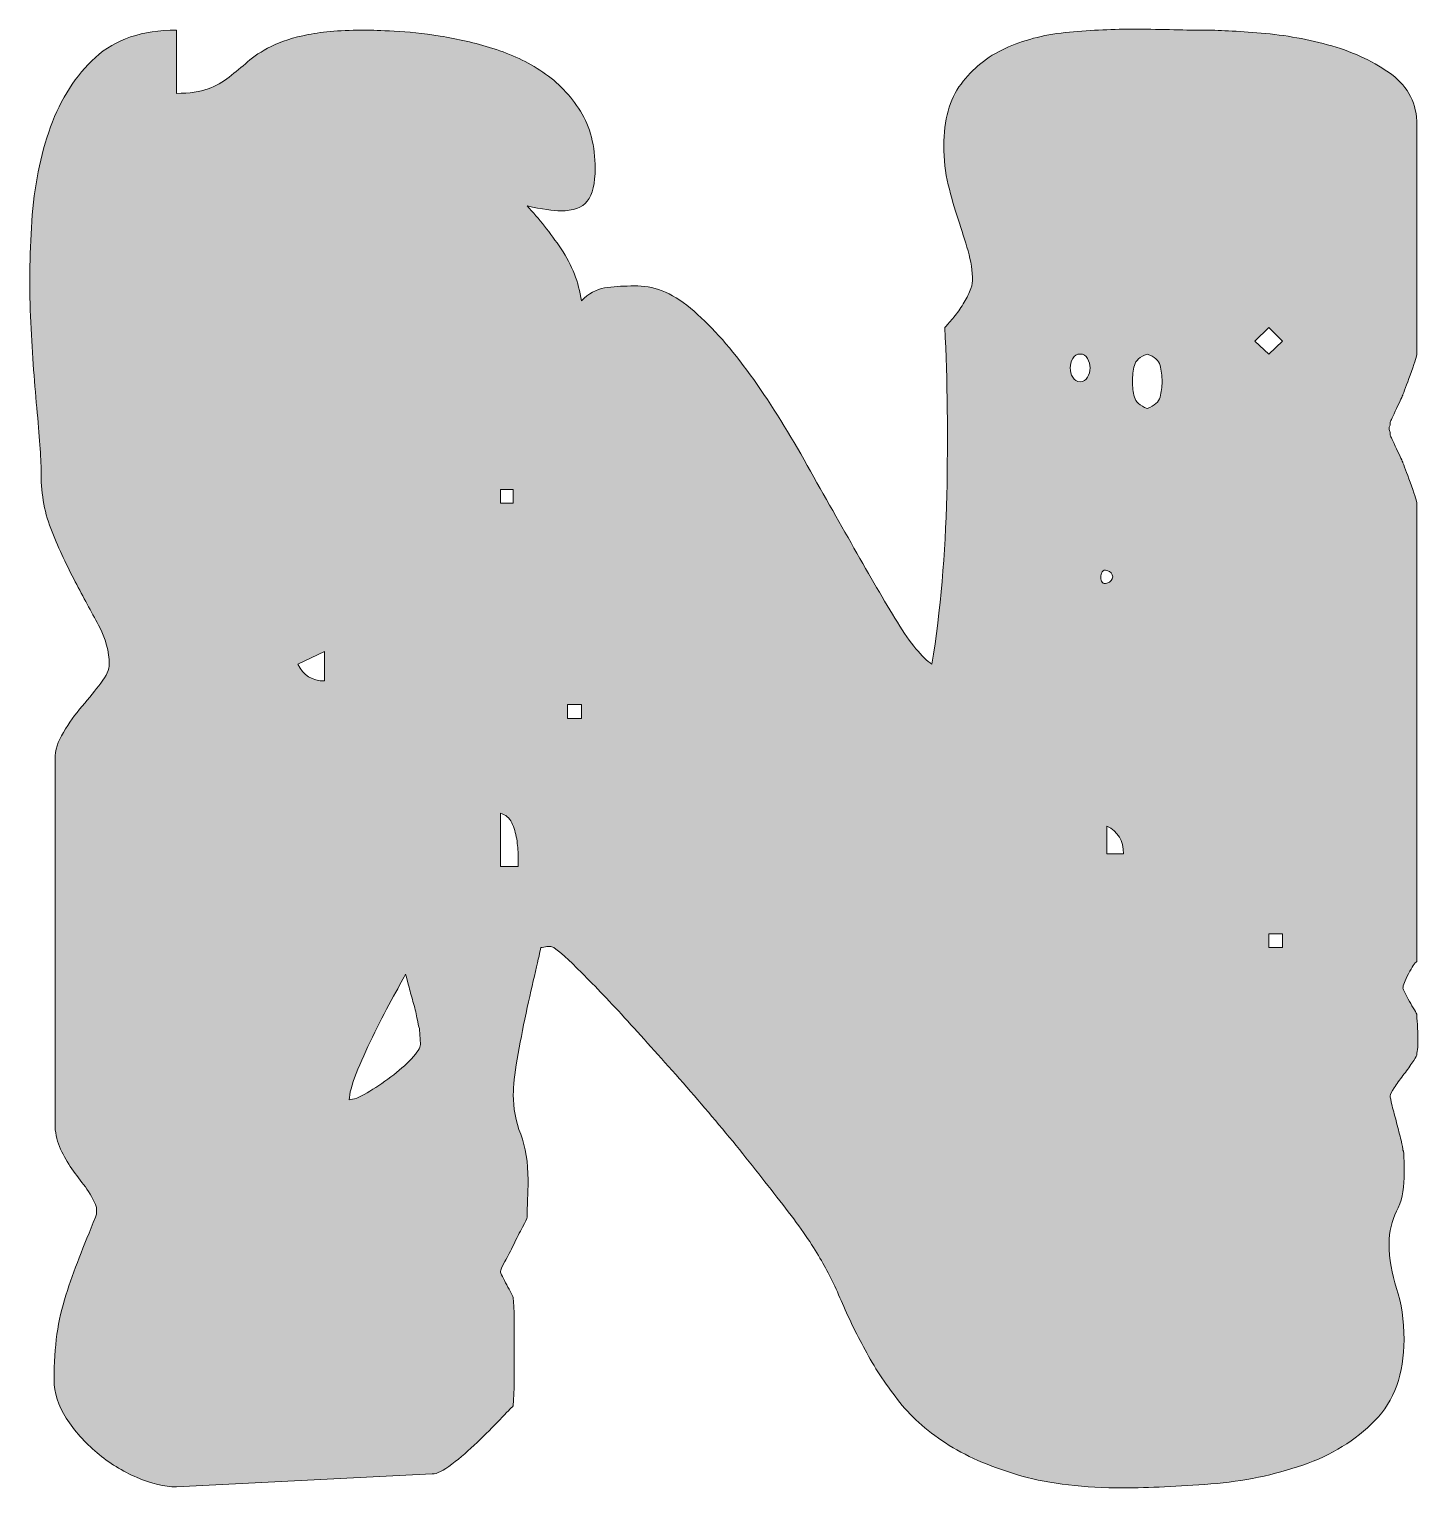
# Model space of a CAD drawing. Header units: inches. Extents: x 152 to 928, y -947 to -133.
# Drawn here: x 768.5 to 890.3, y -587 to -459.1 of the extents above; entities that cross this region are included whole.
import ezdxf

# ---------------------------------------------------------------- set-up
doc = ezdxf.new("R2010")
doc.units = ezdxf.units.IN
doc.header["$MEASUREMENT"] = 0
doc.layers.add('Layer 1', color=7, linetype='Continuous')

# ---------------------------------------------------------------- blocks, each defined once
blk = doc.blocks.new('block 3')
at = {"layer": 'Layer 1', "true_color": 0x08ccda}
h = blk.add_hatch(color=132, dxfattribs=at)
h.dxf.hatch_style = 2
edge = h.paths.add_edge_path()
edge.add_spline(control_points=[(798.05, -459.18), (798.51, -459.18), (799.33, -459.21), (800.52, -459.27), (801.7, -459.33), (803.04, -459.47), (804.55, -459.7), (806.05, -459.94), (807.59, -460.3), (809.18, -460.79), (810.77, -461.28), (812.22, -461.97), (813.55, -462.86), (814.88, -463.76), (815.98, -464.9), (816.84, -466.29), (817.71, -467.67), (818.14, -469.35), (818.14, -471.31), (818.14, -472.64), (817.91, -473.59), (817.45, -474.17), (816.99, -474.75), (816.21, -475.03), (815.11, -475.03), (814.48, -475.03), (813.49, -474.89), (812.17, -474.6), (813.21, -475.7), (814.2, -476.96), (815.16, -478.37), (816.11, -479.79), (816.7, -481.3), (816.93, -482.92), (817.57, -482.28), (818.25, -481.91), (818.97, -481.79), (819.69, -481.68), (820.45, -481.62), (821.26, -481.62), (821.26, -481.62), (821.87, -481.62), (821.87, -481.62), (823.48, -481.62), (825.13, -482.35), (826.81, -483.83), (828.48, -485.3), (830.13, -487.16), (831.74, -489.41), (833.36, -491.66), (834.93, -494.15), (836.46, -496.86), (837.99, -499.58), (839.45, -502.16), (840.84, -504.61), (842.22, -507.07), (843.49, -509.23), (844.65, -511.11), (845.8, -512.99), (846.81, -514.21), (847.68, -514.79), (848.43, -510.05), (848.86, -505.12), (848.98, -499.98), (849.09, -494.84), (849.03, -489.93), (848.81, -485.26), (848.98, -485.08), (849.21, -484.82), (849.5, -484.48), (849.79, -484.13), (850.06, -483.75), (850.32, -483.35), (850.58, -482.95), (850.8, -482.54), (850.97, -482.14), (851.14, -481.73), (851.23, -481.42), (851.23, -481.18), (851.23, -480.32), (851.1, -479.44), (850.84, -478.54), (850.58, -477.65), (850.29, -476.72), (849.97, -475.77), (849.65, -474.82), (849.37, -473.81), (849.11, -472.74), (848.85, -471.67), (848.72, -470.53), (848.72, -469.32), (848.72, -467.07), (849.22, -465.26), (850.23, -463.91), (851.24, -462.55), (852.53, -461.51), (854.09, -460.79), (855.65, -460.07), (857.41, -459.6), (859.37, -459.4), (861.33, -459.2), (863.27, -459.1), (865.17, -459.1), (866.33, -459.1), (867.44, -459.11), (868.51, -459.14), (869.58, -459.17), (870.55, -459.18), (871.41, -459.18), (872.74, -459.18), (874.46, -459.27), (876.56, -459.44), (878.67, -459.62), (880.74, -459.99), (882.76, -460.57), (884.78, -461.15), (886.52, -461.99), (888, -463.08), (889.47, -464.18), (890.21, -465.65), (890.21, -467.5), (890.21, -467.5), (890.21, -487.59), (890.21, -487.59), (890.21, -487.71), (890.05, -488.21), (889.73, -489.11), (889.41, -490.01), (889.17, -490.68), (888.99, -491.14), (888.94, -491.26), (888.75, -491.66), (888.43, -492.36), (888.11, -493.05), (887.92, -493.46), (887.87, -493.57), (887.87, -493.57), (887.87, -493.83), (887.87, -493.83), (887.81, -493.89), (887.78, -493.97), (887.78, -494.09), (887.78, -494.26), (887.81, -494.38), (887.87, -494.44), (887.87, -494.55), (887.87, -494.64), (887.87, -494.7), (887.92, -494.81), (888.11, -495.21), (888.43, -495.91), (888.75, -496.6), (888.94, -497.01), (888.99, -497.12), (889.17, -497.58), (889.41, -498.26), (889.73, -499.16), (890.05, -500.05), (890.21, -500.56), (890.21, -500.67), (890.21, -500.67), (890.21, -540.86), (890.21, -540.86), (890.03, -540.98), (889.79, -541.34), (889.47, -541.94), (889.15, -542.55), (888.99, -542.97), (888.99, -543.2), (888.99, -543.26), (889.05, -543.4), (889.17, -543.63), (889.28, -543.86), (889.41, -544.11), (889.56, -544.37), (889.7, -544.63), (889.84, -544.88), (889.99, -545.1), (890.13, -545.34), (890.21, -545.48), (890.21, -545.54), (890.21, -545.65), (890.22, -545.94), (890.25, -546.4), (890.28, -546.87), (890.29, -547.21), (890.29, -547.44), (890.29, -547.44), (890.29, -548.39), (890.29, -548.39), (890.23, -548.63), (890.21, -548.86), (890.21, -549.09), (890.15, -549.2), (890, -549.43), (889.77, -549.78), (889.54, -550.13), (889.28, -550.49), (888.99, -550.87), (888.7, -551.24), (888.45, -551.6), (888.21, -551.95), (887.98, -552.29), (887.87, -552.52), (887.87, -552.64), (887.87, -552.76), (887.92, -553.05), (888.04, -553.51), (888.15, -553.97), (888.29, -554.47), (888.43, -555.02), (888.57, -555.57), (888.7, -556.07), (888.82, -556.54), (888.94, -557), (888.99, -557.29), (888.99, -557.4), (889.05, -557.46), (889.08, -557.81), (889.08, -558.44), (889.08, -559.08), (889.08, -559.54), (889.08, -559.83), (889.08, -560.98), (888.86, -561.96), (888.43, -562.77), (888, -563.58), (887.78, -564.54), (887.78, -565.63), (887.78, -566.96), (888, -568.26), (888.43, -569.53), (888.86, -570.8), (889.08, -572.3), (889.08, -574.03), (889.08, -577.04), (888.23, -579.4), (886.52, -581.13), (884.82, -582.87), (882.71, -584.17), (880.2, -585.03), (877.69, -585.9), (875.01, -586.45), (872.15, -586.68), (869.29, -586.91), (866.73, -587.03), (864.48, -587.03), (861.02, -587.03), (858.04, -586.68), (855.56, -585.99), (853.08, -585.29), (850.95, -584.4), (849.2, -583.3), (847.43, -582.2), (845.99, -580.95), (844.86, -579.53), (843.74, -578.12), (842.77, -576.68), (841.96, -575.2), (841.15, -573.73), (840.45, -572.29), (839.84, -570.87), (839.23, -569.46), (838.61, -568.2), (837.98, -567.1), (837.34, -565.95), (836.38, -564.52), (835.08, -562.82), (833.78, -561.12), (832.35, -559.29), (830.79, -557.36), (829.23, -555.43), (827.58, -553.48), (825.85, -551.52), (824.12, -549.55), (822.5, -547.74), (821, -546.1), (819.5, -544.46), (818.16, -543.04), (816.97, -541.86), (815.79, -540.67), (814.97, -539.94), (814.51, -539.65), (814.51, -539.65), (814.25, -539.56), (814.25, -539.56), (814.25, -539.56), (813.9, -539.56), (813.9, -539.56), (813.84, -539.56), (813.75, -539.57), (813.64, -539.6), (813.52, -539.63), (813.44, -539.65), (813.38, -539.65), (813.32, -539.94), (813.16, -540.63), (812.91, -541.73), (812.64, -542.82), (812.37, -544.05), (812.08, -545.41), (811.79, -546.76), (811.53, -548.11), (811.3, -549.43), (811.07, -550.77), (810.96, -551.8), (810.96, -552.55), (810.96, -553.71), (811.17, -554.86), (811.61, -556.02), (812.04, -557.17), (812.26, -558.5), (812.26, -560), (812.26, -560.47), (812.24, -561.12), (812.21, -561.95), (812.18, -562.79), (812.17, -563.24), (812.17, -563.29), (812.17, -563.41), (812.04, -563.7), (811.78, -564.16), (811.52, -564.62), (811.26, -565.13), (811, -565.68), (810.74, -566.23), (810.48, -566.73), (810.22, -567.19), (809.96, -567.65), (809.83, -567.94), (809.83, -568.06), (809.83, -568.11), (809.89, -568.26), (810, -568.49), (810.12, -568.72), (810.25, -568.97), (810.39, -569.23), (810.53, -569.49), (810.67, -569.73), (810.78, -569.96), (810.9, -570.19), (810.96, -570.34), (810.96, -570.39), (810.96, -570.45), (810.97, -570.67), (811, -571.04), (811.03, -571.42), (811.04, -571.85), (811.04, -572.34), (811.04, -572.84), (811.04, -573.34), (811.04, -573.86), (811.04, -574.38), (811.04, -574.81), (811.04, -575.16), (811.04, -575.33), (811.04, -575.63), (811.04, -576.07), (811.04, -576.5), (811.04, -576.98), (811.04, -577.5), (811.04, -578.02), (811.03, -578.49), (811, -578.93), (810.97, -579.36), (810.96, -579.66), (810.96, -579.84), (810.78, -580.01), (810.39, -580.41), (809.78, -581.05), (809.18, -581.68), (808.51, -582.35), (807.79, -583.04), (807.07, -583.73), (806.33, -584.37), (805.58, -584.95), (804.83, -585.52), (804.26, -585.81), (803.85, -585.81), (803.85, -585.81), (781.42, -586.94), (781.42, -586.94), (780.38, -586.94), (779.22, -586.66), (777.96, -586.12), (776.69, -585.57), (775.51, -584.85), (774.45, -583.95), (773.38, -583.06), (772.48, -582.04), (771.76, -580.92), (771.04, -579.79), (770.68, -578.68), (770.68, -577.58), (770.68, -576.08), (770.77, -574.74), (770.94, -573.56), (771.11, -572.37), (771.37, -571.23), (771.72, -570.14), (772.07, -569.04), (772.46, -567.94), (772.89, -566.84), (773.32, -565.75), (773.8, -564.56), (774.32, -563.29), (774.32, -563.29), (774.41, -563.03), (774.41, -563.03), (774.41, -563.03), (774.41, -562.69), (774.41, -562.69), (774.41, -562.69), (774.41, -562.43), (774.41, -562.43), (774.41, -562.43), (774.32, -562.17), (774.32, -562.17), (774.03, -561.53), (773.68, -560.96), (773.28, -560.43), (772.87, -559.92), (772.48, -559.38), (772.11, -558.83), (771.73, -558.29), (771.42, -557.71), (771.16, -557.1), (770.9, -556.49), (770.77, -555.82), (770.77, -555.07), (770.77, -555.07), (770.77, -523.1), (770.77, -523.1), (770.77, -522.35), (771.01, -521.58), (771.5, -520.77), (771.99, -519.96), (772.54, -519.19), (773.15, -518.47), (773.76, -517.75), (774.3, -517.07), (774.79, -516.44), (775.28, -515.8), (775.53, -515.25), (775.53, -514.79), (775.53, -513.69), (775.21, -512.55), (774.58, -511.37), (773.94, -510.19), (773.26, -508.91), (772.54, -507.56), (771.82, -506.2), (771.14, -504.74), (770.51, -503.18), (769.87, -501.63), (769.55, -499.95), (769.55, -498.16), (769.55, -496.95), (769.44, -495.14), (769.21, -492.75), (768.98, -490.35), (768.79, -487.71), (768.64, -484.82), (768.5, -481.94), (768.53, -478.98), (768.73, -475.94), (768.93, -472.91), (769.48, -470.16), (770.38, -467.67), (771.27, -465.19), (772.58, -463.16), (774.32, -461.57), (776.05, -459.98), (778.42, -459.18), (781.42, -459.18), (781.42, -459.18), (781.42, -464.73), (781.42, -464.73), (782.58, -464.73), (783.5, -464.6), (784.19, -464.34), (784.88, -464.08), (785.51, -463.73), (786.05, -463.3), (786.6, -462.86), (787.14, -462.42), (787.66, -461.96), (788.18, -461.49), (788.87, -461.05), (789.73, -460.61), (790.6, -460.18), (791.68, -459.83), (792.98, -459.57), (794.28, -459.31), (795.97, -459.18), (798.05, -459.18)], knot_values=[0, 0, 0, 0, 1, 1, 1, 2, 2, 2, 3, 3, 3, 4, 4, 4, 5, 5, 5, 6, 6, 6, 7, 7, 7, 8, 8, 8, 9, 9, 9, 10, 10, 10, 11, 11, 11, 12, 12, 12, 13, 13, 13, 14, 14, 14, 15, 15, 15, 16, 16, 16, 17, 17, 17, 18, 18, 18, 19, 19, 19, 20, 20, 20, 21, 21, 21, 22, 22, 22, 23, 23, 23, 24, 24, 24, 25, 25, 25, 26, 26, 26, 27, 27, 27, 28, 28, 28, 29, 29, 29, 30, 30, 30, 31, 31, 31, 32, 32, 32, 33, 33, 33, 34, 34, 34, 35, 35, 35, 36, 36, 36, 37, 37, 37, 38, 38, 38, 39, 39, 39, 40, 40, 40, 41, 41, 41, 42, 42, 42, 43, 43, 43, 44, 44, 44, 45, 45, 45, 46, 46, 46, 47, 47, 47, 48, 48, 48, 49, 49, 49, 50, 50, 50, 51, 51, 51, 52, 52, 52, 53, 53, 53, 54, 54, 54, 55, 55, 55, 56, 56, 56, 57, 57, 57, 58, 58, 58, 59, 59, 59, 60, 60, 60, 61, 61, 61, 62, 62, 62, 63, 63, 63, 64, 64, 64, 65, 65, 65, 66, 66, 66, 67, 67, 67, 68, 68, 68, 69, 69, 69, 70, 70, 70, 71, 71, 71, 72, 72, 72, 73, 73, 73, 74, 74, 74, 75, 75, 75, 76, 76, 76, 77, 77, 77, 78, 78, 78, 79, 79, 79, 80, 80, 80, 81, 81, 81, 82, 82, 82, 83, 83, 83, 84, 84, 84, 85, 85, 85, 86, 86, 86, 87, 87, 87, 88, 88, 88, 89, 89, 89, 90, 90, 90, 91, 91, 91, 92, 92, 92, 93, 93, 93, 94, 94, 94, 95, 95, 95, 96, 96, 96, 97, 97, 97, 98, 98, 98, 99, 99, 99, 100, 100, 100, 101, 101, 101, 102, 102, 102, 103, 103, 103, 104, 104, 104, 105, 105, 105, 106, 106, 106, 107, 107, 107, 108, 108, 108, 109, 109, 109, 110, 110, 110, 111, 111, 111, 112, 112, 112, 113, 113, 113, 114, 114, 114, 115, 115, 115, 116, 116, 116, 117, 117, 117, 118, 118, 118, 119, 119, 119, 120, 120, 120, 121, 121, 121, 122, 122, 122, 123, 123, 123, 124, 124, 124, 125, 125, 125, 126, 126, 126, 127, 127, 127, 128, 128, 128, 129, 129, 129, 130, 130, 130, 131, 131, 131, 132, 132, 132, 133, 133, 133, 134, 134, 134, 135, 135, 135, 136, 136, 136, 137, 137, 137, 138, 138, 138, 139, 139, 139, 140, 140, 140, 141, 141, 141, 142, 142, 142, 143, 143, 143, 144, 144, 144, 145, 145, 145, 146, 146, 146, 147, 147, 147, 148, 148, 148, 149, 149, 149, 150, 150, 150, 151, 151, 151, 152, 152, 152, 153, 153, 153, 154, 154, 154, 155, 155, 155, 156, 156, 156, 157, 157, 157, 158, 158, 158, 159, 159, 159, 160, 160, 160, 161, 161, 161, 162, 162, 162, 163, 163, 163, 164, 164, 164, 165, 165, 165, 165], degree=3, periodic=1)
edge = h.paths.add_edge_path()
edge.add_spline(control_points=[(792.07, -514.79), (792.54, -515.77), (793.31, -516.26), (794.41, -516.26), (794.41, -516.26), (794.41, -513.67), (794.41, -513.67), (794.41, -513.67), (792.07, -514.79), (792.07, -514.79)], knot_values=[0, 0, 0, 0, 1, 1, 1, 2, 2, 2, 3, 3, 3, 3], degree=3, periodic=1)
edge = h.paths.add_edge_path()
edge.add_spline(control_points=[(796.58, -552.99), (796.92, -552.99), (797.44, -552.79), (798.13, -552.38), (798.83, -551.98), (799.52, -551.52), (800.22, -550.99), (800.91, -550.47), (801.51, -549.94), (802.03, -549.39), (802.55, -548.84), (802.81, -548.43), (802.81, -548.14), (802.81, -547.96), (802.8, -547.7), (802.77, -547.36), (802.74, -547.01), (802.73, -546.81), (802.73, -546.75), (802.67, -546.58), (802.6, -546.26), (802.51, -545.8), (802.42, -545.34), (802.31, -544.86), (802.16, -544.37), (802.02, -543.88), (801.89, -543.4), (801.77, -542.94), (801.66, -542.48), (801.57, -542.16), (801.51, -541.99), (801.22, -542.51), (800.81, -543.27), (800.26, -544.28), (799.71, -545.29), (799.16, -546.36), (798.61, -547.49), (798.06, -548.61), (797.59, -549.68), (797.18, -550.69), (796.78, -551.7), (796.58, -552.47), (796.58, -552.99)], knot_values=[0, 0, 0, 0, 1, 1, 1, 2, 2, 2, 3, 3, 3, 4, 4, 4, 5, 5, 5, 6, 6, 6, 7, 7, 7, 8, 8, 8, 9, 9, 9, 10, 10, 10, 11, 11, 11, 12, 12, 12, 13, 13, 13, 14, 14, 14, 14], degree=3, periodic=1)
h.paths.add_polyline_path([(809.83, -499.46), (809.83, -500.67), (810.96, -500.67), (810.96, -499.46)])
edge = h.paths.add_edge_path()
edge.add_spline(control_points=[(811.39, -532.54), (811.39, -532.37), (811.39, -532.05), (811.39, -531.59), (811.39, -531.13), (811.34, -530.64), (811.26, -530.12), (811.17, -529.6), (811.03, -529.12), (810.82, -528.69), (810.62, -528.26), (810.29, -527.99), (809.83, -527.87), (809.83, -527.87), (809.83, -532.54), (809.83, -532.54), (809.83, -532.54), (811.39, -532.54), (811.39, -532.54)], knot_values=[0, 0, 0, 0, 1, 1, 1, 2, 2, 2, 3, 3, 3, 4, 4, 4, 5, 5, 5, 6, 6, 6, 6], degree=3, periodic=1)
h.paths.add_polyline_path([(815.72, -519.55), (816.93, -519.55), (816.93, -518.34), (815.72, -518.34)])
edge = h.paths.add_edge_path()
edge.add_spline(control_points=[(860.67, -487.59), (860.38, -487.59), (860.16, -487.72), (860.02, -487.98), (859.88, -488.24), (859.81, -488.52), (859.81, -488.81), (859.81, -489.1), (859.88, -489.37), (860.02, -489.63), (860.16, -489.89), (860.38, -490.02), (860.67, -490.02), (860.96, -490.02), (861.18, -489.89), (861.32, -489.63), (861.46, -489.37), (861.54, -489.1), (861.54, -488.81), (861.54, -488.52), (861.46, -488.24), (861.32, -487.98), (861.18, -487.72), (860.96, -487.59), (860.67, -487.59)], knot_values=[0, 0, 0, 0, 1, 1, 1, 2, 2, 2, 3, 3, 3, 4, 4, 4, 5, 5, 5, 6, 6, 6, 7, 7, 7, 8, 8, 8, 8], degree=3, periodic=1)
edge = h.paths.add_edge_path()
edge.add_spline(control_points=[(863.01, -506.56), (862.84, -506.51), (862.71, -506.55), (862.62, -506.69), (862.53, -506.84), (862.49, -506.99), (862.49, -507.17), (862.49, -507.34), (862.53, -507.49), (862.62, -507.6), (862.71, -507.72), (862.84, -507.75), (863.01, -507.69), (863.36, -507.57), (863.53, -507.38), (863.53, -507.13), (863.53, -506.86), (863.36, -506.68), (863.01, -506.56)], knot_values=[0, 0, 0, 0, 1, 1, 1, 2, 2, 2, 3, 3, 3, 4, 4, 4, 5, 5, 5, 6, 6, 6, 6], degree=3, periodic=1)
edge = h.paths.add_edge_path()
edge.add_spline(control_points=[(864.48, -531.42), (864.48, -530.26), (863.99, -529.46), (863.01, -528.99), (863.01, -528.99), (863.01, -531.42), (863.01, -531.42), (863.01, -531.42), (864.48, -531.42), (864.48, -531.42)], knot_values=[0, 0, 0, 0, 1, 1, 1, 2, 2, 2, 3, 3, 3, 3], degree=3, periodic=1)
edge = h.paths.add_edge_path()
edge.add_spline(control_points=[(866.56, -492.36), (867.19, -492.13), (867.57, -491.79), (867.69, -491.36), (867.8, -490.93), (867.86, -490.48), (867.86, -490.02), (867.86, -489.5), (867.8, -489.02), (867.69, -488.59), (867.57, -488.16), (867.19, -487.82), (866.56, -487.59), (865.92, -487.82), (865.55, -488.16), (865.43, -488.59), (865.32, -489.02), (865.26, -489.5), (865.26, -490.02), (865.26, -490.48), (865.32, -490.93), (865.43, -491.36), (865.55, -491.79), (865.92, -492.13), (866.56, -492.36)], knot_values=[0, 0, 0, 0, 1, 1, 1, 2, 2, 2, 3, 3, 3, 4, 4, 4, 5, 5, 5, 6, 6, 6, 7, 7, 7, 8, 8, 8, 8], degree=3, periodic=1)
h.paths.add_polyline_path([(876, -486.47), (877.21, -487.59), (878.43, -486.47), (877.21, -485.26)])
h.paths.add_polyline_path([(877.21, -539.65), (878.43, -539.65), (878.43, -538.43), (877.21, -538.43)])
at = {"layer": 'Layer 1', "lineweight": 0}
for points in [[(876, -486.47), (877.21, -487.59), (878.43, -486.47), (877.21, -485.26), (876, -486.47)], [(809.83, -499.46), (809.83, -500.67), (810.96, -500.67), (810.96, -499.46), (809.83, -499.46)], [(815.72, -519.55), (816.93, -519.55), (816.93, -518.34), (815.72, -518.34), (815.72, -519.55)], [(877.21, -539.65), (878.43, -539.65), (878.43, -538.43), (877.21, -538.43), (877.21, -539.65)]]:
    blk.add_lwpolyline(points, dxfattribs=at)
for points, knots in [([(798.05, -459.18), (798.51, -459.18), (799.33, -459.21), (800.52, -459.27), (801.7, -459.33), (803.04, -459.47), (804.55, -459.7), (806.05, -459.94), (807.59, -460.3), (809.18, -460.79), (810.77, -461.28), (812.22, -461.97), (813.55, -462.86), (814.88, -463.76), (815.98, -464.9), (816.84, -466.29), (817.71, -467.67), (818.14, -469.35), (818.14, -471.31), (818.14, -472.64), (817.91, -473.59), (817.45, -474.17), (816.99, -474.75), (816.21, -475.03), (815.11, -475.03), (814.48, -475.03), (813.49, -474.89), (812.17, -474.6), (813.21, -475.7), (814.2, -476.96), (815.16, -478.37), (816.11, -479.79), (816.7, -481.3), (816.93, -482.92), (817.57, -482.28), (818.25, -481.91), (818.97, -481.79), (819.69, -481.68), (820.45, -481.62), (821.26, -481.62), (821.26, -481.62), (821.87, -481.62), (821.87, -481.62), (823.48, -481.62), (825.13, -482.35), (826.81, -483.83), (828.48, -485.3), (830.13, -487.16), (831.74, -489.41), (833.36, -491.66), (834.93, -494.15), (836.46, -496.86), (837.99, -499.58), (839.45, -502.16), (840.84, -504.61), (842.22, -507.07), (843.49, -509.23), (844.65, -511.11), (845.8, -512.99), (846.81, -514.21), (847.68, -514.79), (848.43, -510.05), (848.86, -505.12), (848.98, -499.98), (849.09, -494.84), (849.03, -489.93), (848.81, -485.26), (848.98, -485.08), (849.21, -484.82), (849.5, -484.48), (849.79, -484.13), (850.06, -483.75), (850.32, -483.35), (850.58, -482.95), (850.8, -482.54), (850.97, -482.14), (851.14, -481.73), (851.23, -481.42), (851.23, -481.18), (851.23, -480.32), (851.1, -479.44), (850.84, -478.54), (850.58, -477.65), (850.29, -476.72), (849.97, -475.77), (849.65, -474.82), (849.37, -473.81), (849.11, -472.74), (848.85, -471.67), (848.72, -470.53), (848.72, -469.32), (848.72, -467.07), (849.22, -465.26), (850.23, -463.91), (851.24, -462.55), (852.53, -461.51), (854.09, -460.79), (855.65, -460.07), (857.41, -459.6), (859.37, -459.4), (861.33, -459.2), (863.27, -459.1), (865.17, -459.1), (866.33, -459.1), (867.44, -459.11), (868.51, -459.14), (869.58, -459.17), (870.55, -459.18), (871.41, -459.18), (872.74, -459.18), (874.46, -459.27), (876.56, -459.44), (878.67, -459.62), (880.74, -459.99), (882.76, -460.57), (884.78, -461.15), (886.52, -461.99), (888, -463.08), (889.47, -464.18), (890.21, -465.65), (890.21, -467.5), (890.21, -467.5), (890.21, -487.59), (890.21, -487.59), (890.21, -487.71), (890.05, -488.21), (889.73, -489.11), (889.41, -490.01), (889.17, -490.68), (888.99, -491.14), (888.94, -491.26), (888.75, -491.66), (888.43, -492.36), (888.11, -493.05), (887.92, -493.46), (887.87, -493.57), (887.87, -493.57), (887.87, -493.83), (887.87, -493.83), (887.81, -493.89), (887.78, -493.97), (887.78, -494.09), (887.78, -494.26), (887.81, -494.38), (887.87, -494.44), (887.87, -494.55), (887.87, -494.64), (887.87, -494.7), (887.92, -494.81), (888.11, -495.21), (888.43, -495.91), (888.75, -496.6), (888.94, -497.01), (888.99, -497.12), (889.17, -497.58), (889.41, -498.26), (889.73, -499.16), (890.05, -500.05), (890.21, -500.56), (890.21, -500.67), (890.21, -500.67), (890.21, -540.86), (890.21, -540.86), (890.03, -540.98), (889.79, -541.34), (889.47, -541.94), (889.15, -542.55), (888.99, -542.97), (888.99, -543.2), (888.99, -543.26), (889.05, -543.4), (889.17, -543.63), (889.28, -543.86), (889.41, -544.11), (889.56, -544.37), (889.7, -544.63), (889.84, -544.88), (889.99, -545.1), (890.13, -545.34), (890.21, -545.48), (890.21, -545.54), (890.21, -545.65), (890.22, -545.94), (890.25, -546.4), (890.28, -546.87), (890.29, -547.21), (890.29, -547.44), (890.29, -547.44), (890.29, -548.39), (890.29, -548.39), (890.23, -548.63), (890.21, -548.86), (890.21, -549.09), (890.15, -549.2), (890, -549.43), (889.77, -549.78), (889.54, -550.13), (889.28, -550.49), (888.99, -550.87), (888.7, -551.24), (888.45, -551.6), (888.21, -551.95), (887.98, -552.29), (887.87, -552.52), (887.87, -552.64), (887.87, -552.76), (887.92, -553.05), (888.04, -553.51), (888.15, -553.97), (888.29, -554.47), (888.43, -555.02), (888.57, -555.57), (888.7, -556.07), (888.82, -556.54), (888.94, -557), (888.99, -557.29), (888.99, -557.4), (889.05, -557.46), (889.08, -557.81), (889.08, -558.44), (889.08, -559.08), (889.08, -559.54), (889.08, -559.83), (889.08, -560.98), (888.86, -561.96), (888.43, -562.77), (888, -563.58), (887.78, -564.54), (887.78, -565.63), (887.78, -566.96), (888, -568.26), (888.43, -569.53), (888.86, -570.8), (889.08, -572.3), (889.08, -574.03), (889.08, -577.04), (888.23, -579.4), (886.52, -581.13), (884.82, -582.87), (882.71, -584.17), (880.2, -585.03), (877.69, -585.9), (875.01, -586.45), (872.15, -586.68), (869.29, -586.91), (866.73, -587.03), (864.48, -587.03), (861.02, -587.03), (858.04, -586.68), (855.56, -585.99), (853.08, -585.29), (850.95, -584.4), (849.2, -583.3), (847.43, -582.2), (845.99, -580.95), (844.86, -579.53), (843.74, -578.12), (842.77, -576.68), (841.96, -575.2), (841.15, -573.73), (840.45, -572.29), (839.84, -570.87), (839.23, -569.46), (838.61, -568.2), (837.98, -567.1), (837.34, -565.95), (836.38, -564.52), (835.08, -562.82), (833.78, -561.12), (832.35, -559.29), (830.79, -557.36), (829.23, -555.43), (827.58, -553.48), (825.85, -551.52), (824.12, -549.55), (822.5, -547.74), (821, -546.1), (819.5, -544.46), (818.16, -543.04), (816.97, -541.86), (815.79, -540.67), (814.97, -539.94), (814.51, -539.65), (814.51, -539.65), (814.25, -539.56), (814.25, -539.56), (814.25, -539.56), (813.9, -539.56), (813.9, -539.56), (813.84, -539.56), (813.75, -539.57), (813.64, -539.6), (813.52, -539.63), (813.44, -539.65), (813.38, -539.65), (813.32, -539.94), (813.16, -540.63), (812.91, -541.73), (812.64, -542.82), (812.37, -544.05), (812.08, -545.41), (811.79, -546.76), (811.53, -548.11), (811.3, -549.43), (811.07, -550.77), (810.96, -551.8), (810.96, -552.55), (810.96, -553.71), (811.17, -554.86), (811.61, -556.02), (812.04, -557.17), (812.26, -558.5), (812.26, -560), (812.26, -560.47), (812.24, -561.12), (812.21, -561.95), (812.18, -562.79), (812.17, -563.24), (812.17, -563.29), (812.17, -563.41), (812.04, -563.7), (811.78, -564.16), (811.52, -564.62), (811.26, -565.13), (811, -565.68), (810.74, -566.23), (810.48, -566.73), (810.22, -567.19), (809.96, -567.65), (809.83, -567.94), (809.83, -568.06), (809.83, -568.11), (809.89, -568.26), (810, -568.49), (810.12, -568.72), (810.25, -568.97), (810.39, -569.23), (810.53, -569.49), (810.67, -569.73), (810.78, -569.96), (810.9, -570.19), (810.96, -570.34), (810.96, -570.39), (810.96, -570.45), (810.97, -570.67), (811, -571.04), (811.03, -571.42), (811.04, -571.85), (811.04, -572.34), (811.04, -572.84), (811.04, -573.34), (811.04, -573.86), (811.04, -574.38), (811.04, -574.81), (811.04, -575.16), (811.04, -575.33), (811.04, -575.63), (811.04, -576.07), (811.04, -576.5), (811.04, -576.98), (811.04, -577.5), (811.04, -578.02), (811.03, -578.49), (811, -578.93), (810.97, -579.36), (810.96, -579.66), (810.96, -579.84), (810.78, -580.01), (810.39, -580.41), (809.78, -581.05), (809.18, -581.68), (808.51, -582.35), (807.79, -583.04), (807.07, -583.73), (806.33, -584.37), (805.58, -584.95), (804.83, -585.52), (804.26, -585.81), (803.85, -585.81), (803.85, -585.81), (781.42, -586.94), (781.42, -586.94), (780.38, -586.94), (779.22, -586.66), (777.96, -586.12), (776.69, -585.57), (775.51, -584.85), (774.45, -583.95), (773.38, -583.06), (772.48, -582.04), (771.76, -580.92), (771.04, -579.79), (770.68, -578.68), (770.68, -577.58), (770.68, -576.08), (770.77, -574.74), (770.94, -573.56), (771.11, -572.37), (771.37, -571.23), (771.72, -570.14), (772.07, -569.04), (772.46, -567.94), (772.89, -566.84), (773.32, -565.75), (773.8, -564.56), (774.32, -563.29), (774.32, -563.29), (774.41, -563.03), (774.41, -563.03), (774.41, -563.03), (774.41, -562.69), (774.41, -562.69), (774.41, -562.69), (774.41, -562.43), (774.41, -562.43), (774.41, -562.43), (774.32, -562.17), (774.32, -562.17), (774.03, -561.53), (773.68, -560.96), (773.28, -560.43), (772.87, -559.92), (772.48, -559.38), (772.11, -558.83), (771.73, -558.29), (771.42, -557.71), (771.16, -557.1), (770.9, -556.49), (770.77, -555.82), (770.77, -555.07), (770.77, -555.07), (770.77, -523.1), (770.77, -523.1), (770.77, -522.35), (771.01, -521.58), (771.5, -520.77), (771.99, -519.96), (772.54, -519.19), (773.15, -518.47), (773.76, -517.75), (774.3, -517.07), (774.79, -516.44), (775.28, -515.8), (775.53, -515.25), (775.53, -514.79), (775.53, -513.69), (775.21, -512.55), (774.58, -511.37), (773.94, -510.19), (773.26, -508.91), (772.54, -507.56), (771.82, -506.2), (771.14, -504.74), (770.51, -503.18), (769.87, -501.63), (769.55, -499.95), (769.55, -498.16), (769.55, -496.95), (769.44, -495.14), (769.21, -492.75), (768.98, -490.35), (768.79, -487.71), (768.64, -484.82), (768.5, -481.94), (768.53, -478.98), (768.73, -475.94), (768.93, -472.91), (769.48, -470.16), (770.38, -467.67), (771.27, -465.19), (772.58, -463.16), (774.32, -461.57), (776.05, -459.98), (778.42, -459.18), (781.42, -459.18), (781.42, -459.18), (781.42, -464.73), (781.42, -464.73), (782.58, -464.73), (783.5, -464.6), (784.19, -464.34), (784.88, -464.08), (785.51, -463.73), (786.05, -463.3), (786.6, -462.86), (787.14, -462.42), (787.66, -461.96), (788.18, -461.49), (788.87, -461.05), (789.73, -460.61), (790.6, -460.18), (791.68, -459.83), (792.98, -459.57), (794.28, -459.31), (795.97, -459.18), (798.05, -459.18)], [0, 0, 0, 0, 1, 1, 1, 2, 2, 2, 3, 3, 3, 4, 4, 4, 5, 5, 5, 6, 6, 6, 7, 7, 7, 8, 8, 8, 9, 9, 9, 10, 10, 10, 11, 11, 11, 12, 12, 12, 13, 13, 13, 14, 14, 14, 15, 15, 15, 16, 16, 16, 17, 17, 17, 18, 18, 18, 19, 19, 19, 20, 20, 20, 21, 21, 21, 22, 22, 22, 23, 23, 23, 24, 24, 24, 25, 25, 25, 26, 26, 26, 27, 27, 27, 28, 28, 28, 29, 29, 29, 30, 30, 30, 31, 31, 31, 32, 32, 32, 33, 33, 33, 34, 34, 34, 35, 35, 35, 36, 36, 36, 37, 37, 37, 38, 38, 38, 39, 39, 39, 40, 40, 40, 41, 41, 41, 42, 42, 42, 43, 43, 43, 44, 44, 44, 45, 45, 45, 46, 46, 46, 47, 47, 47, 48, 48, 48, 49, 49, 49, 50, 50, 50, 51, 51, 51, 52, 52, 52, 53, 53, 53, 54, 54, 54, 55, 55, 55, 56, 56, 56, 57, 57, 57, 58, 58, 58, 59, 59, 59, 60, 60, 60, 61, 61, 61, 62, 62, 62, 63, 63, 63, 64, 64, 64, 65, 65, 65, 66, 66, 66, 67, 67, 67, 68, 68, 68, 69, 69, 69, 70, 70, 70, 71, 71, 71, 72, 72, 72, 73, 73, 73, 74, 74, 74, 75, 75, 75, 76, 76, 76, 77, 77, 77, 78, 78, 78, 79, 79, 79, 80, 80, 80, 81, 81, 81, 82, 82, 82, 83, 83, 83, 84, 84, 84, 85, 85, 85, 86, 86, 86, 87, 87, 87, 88, 88, 88, 89, 89, 89, 90, 90, 90, 91, 91, 91, 92, 92, 92, 93, 93, 93, 94, 94, 94, 95, 95, 95, 96, 96, 96, 97, 97, 97, 98, 98, 98, 99, 99, 99, 100, 100, 100, 101, 101, 101, 102, 102, 102, 103, 103, 103, 104, 104, 104, 105, 105, 105, 106, 106, 106, 107, 107, 107, 108, 108, 108, 109, 109, 109, 110, 110, 110, 111, 111, 111, 112, 112, 112, 113, 113, 113, 114, 114, 114, 115, 115, 115, 116, 116, 116, 117, 117, 117, 118, 118, 118, 119, 119, 119, 120, 120, 120, 121, 121, 121, 122, 122, 122, 123, 123, 123, 124, 124, 124, 125, 125, 125, 126, 126, 126, 127, 127, 127, 128, 128, 128, 129, 129, 129, 130, 130, 130, 131, 131, 131, 132, 132, 132, 133, 133, 133, 134, 134, 134, 135, 135, 135, 136, 136, 136, 137, 137, 137, 138, 138, 138, 139, 139, 139, 140, 140, 140, 141, 141, 141, 142, 142, 142, 143, 143, 143, 144, 144, 144, 145, 145, 145, 146, 146, 146, 147, 147, 147, 148, 148, 148, 149, 149, 149, 150, 150, 150, 151, 151, 151, 152, 152, 152, 153, 153, 153, 154, 154, 154, 155, 155, 155, 156, 156, 156, 157, 157, 157, 158, 158, 158, 159, 159, 159, 160, 160, 160, 161, 161, 161, 162, 162, 162, 163, 163, 163, 164, 164, 164, 165, 165, 165, 165]), ([(860.67, -487.59), (860.38, -487.59), (860.16, -487.72), (860.02, -487.98), (859.88, -488.24), (859.81, -488.52), (859.81, -488.81), (859.81, -489.1), (859.88, -489.37), (860.02, -489.63), (860.16, -489.89), (860.38, -490.02), (860.67, -490.02), (860.96, -490.02), (861.18, -489.89), (861.32, -489.63), (861.46, -489.37), (861.54, -489.1), (861.54, -488.81), (861.54, -488.52), (861.46, -488.24), (861.32, -487.98), (861.18, -487.72), (860.96, -487.59), (860.67, -487.59)], [0, 0, 0, 0, 1, 1, 1, 2, 2, 2, 3, 3, 3, 4, 4, 4, 5, 5, 5, 6, 6, 6, 7, 7, 7, 8, 8, 8, 8]), ([(866.56, -492.36), (867.19, -492.13), (867.57, -491.79), (867.69, -491.36), (867.8, -490.93), (867.86, -490.48), (867.86, -490.02), (867.86, -489.5), (867.8, -489.02), (867.69, -488.59), (867.57, -488.16), (867.19, -487.82), (866.56, -487.59), (865.92, -487.82), (865.55, -488.16), (865.43, -488.59), (865.32, -489.02), (865.26, -489.5), (865.26, -490.02), (865.26, -490.48), (865.32, -490.93), (865.43, -491.36), (865.55, -491.79), (865.92, -492.13), (866.56, -492.36)], [0, 0, 0, 0, 1, 1, 1, 2, 2, 2, 3, 3, 3, 4, 4, 4, 5, 5, 5, 6, 6, 6, 7, 7, 7, 8, 8, 8, 8]), ([(863.01, -506.56), (862.84, -506.51), (862.71, -506.55), (862.62, -506.69), (862.53, -506.84), (862.49, -506.99), (862.49, -507.17), (862.49, -507.34), (862.53, -507.49), (862.62, -507.6), (862.71, -507.72), (862.84, -507.75), (863.01, -507.69), (863.36, -507.57), (863.53, -507.38), (863.53, -507.13), (863.53, -506.86), (863.36, -506.68), (863.01, -506.56)], [0, 0, 0, 0, 1, 1, 1, 2, 2, 2, 3, 3, 3, 4, 4, 4, 5, 5, 5, 6, 6, 6, 6]), ([(792.07, -514.79), (792.54, -515.77), (793.31, -516.26), (794.41, -516.26), (794.41, -516.26), (794.41, -513.67), (794.41, -513.67), (794.41, -513.67), (792.07, -514.79), (792.07, -514.79)], [0, 0, 0, 0, 1, 1, 1, 2, 2, 2, 3, 3, 3, 3]), ([(811.39, -532.54), (811.39, -532.37), (811.39, -532.05), (811.39, -531.59), (811.39, -531.13), (811.34, -530.64), (811.26, -530.12), (811.17, -529.6), (811.03, -529.12), (810.82, -528.69), (810.62, -528.26), (810.29, -527.99), (809.83, -527.87), (809.83, -527.87), (809.83, -532.54), (809.83, -532.54), (809.83, -532.54), (811.39, -532.54), (811.39, -532.54)], [0, 0, 0, 0, 1, 1, 1, 2, 2, 2, 3, 3, 3, 4, 4, 4, 5, 5, 5, 6, 6, 6, 6]), ([(864.48, -531.42), (864.48, -530.26), (863.99, -529.46), (863.01, -528.99), (863.01, -528.99), (863.01, -531.42), (863.01, -531.42), (863.01, -531.42), (864.48, -531.42), (864.48, -531.42)], [0, 0, 0, 0, 1, 1, 1, 2, 2, 2, 3, 3, 3, 3]), ([(796.58, -552.99), (796.92, -552.99), (797.44, -552.79), (798.13, -552.38), (798.83, -551.98), (799.52, -551.52), (800.22, -550.99), (800.91, -550.47), (801.51, -549.94), (802.03, -549.39), (802.55, -548.84), (802.81, -548.43), (802.81, -548.14), (802.81, -547.96), (802.8, -547.7), (802.77, -547.36), (802.74, -547.01), (802.73, -546.81), (802.73, -546.75), (802.67, -546.58), (802.6, -546.26), (802.51, -545.8), (802.42, -545.34), (802.31, -544.86), (802.16, -544.37), (802.02, -543.88), (801.89, -543.4), (801.77, -542.94), (801.66, -542.48), (801.57, -542.16), (801.51, -541.99), (801.22, -542.51), (800.81, -543.27), (800.26, -544.28), (799.71, -545.29), (799.16, -546.36), (798.61, -547.49), (798.06, -548.61), (797.59, -549.68), (797.18, -550.69), (796.78, -551.7), (796.58, -552.47), (796.58, -552.99)], [0, 0, 0, 0, 1, 1, 1, 2, 2, 2, 3, 3, 3, 4, 4, 4, 5, 5, 5, 6, 6, 6, 7, 7, 7, 8, 8, 8, 9, 9, 9, 10, 10, 10, 11, 11, 11, 12, 12, 12, 13, 13, 13, 14, 14, 14, 14])]:
    blk.add_open_spline(points, degree=3, knots=knots, dxfattribs=at)
blk = doc.blocks.new('block 2')
at = {"layer": 'Layer 1'}
blk.add_blockref('block 3', (0, 0), dxfattribs=at)

msp = doc.modelspace()

# ---------------------------------------------------------------- block references
at = {"layer": 'Layer 1'}
msp.add_blockref('block 2', (0, 0), dxfattribs=at)

doc.saveas('drawing.dxf')
